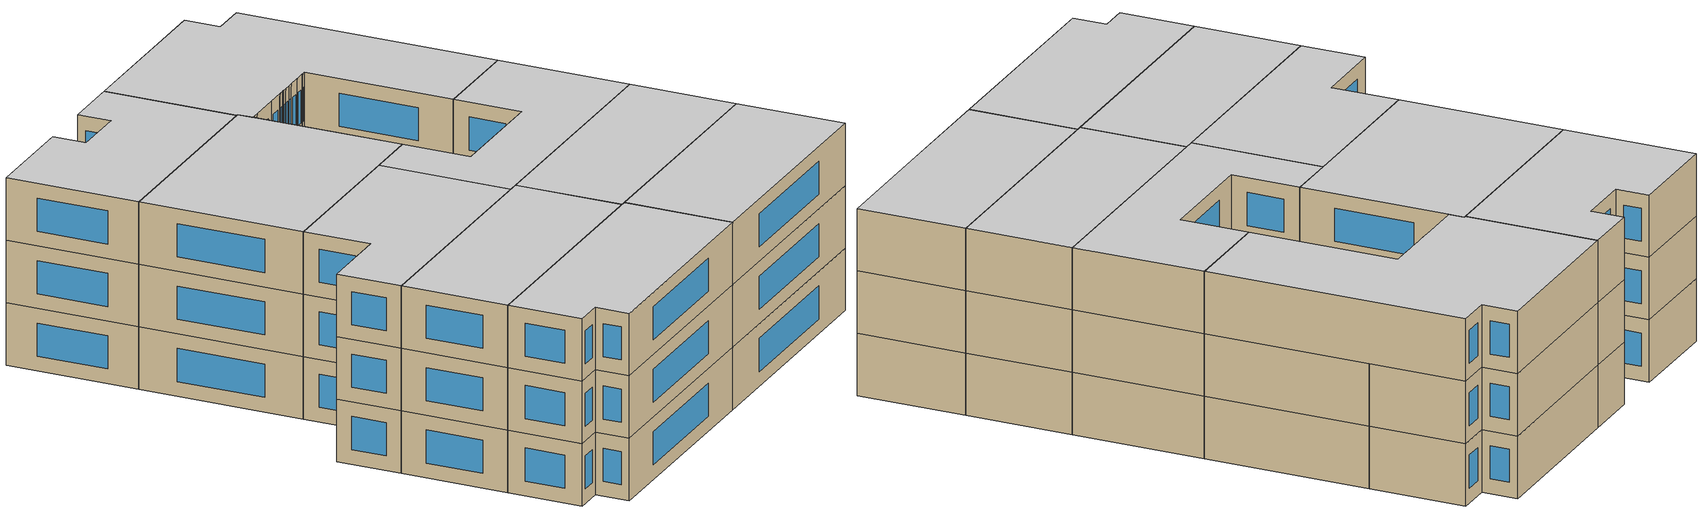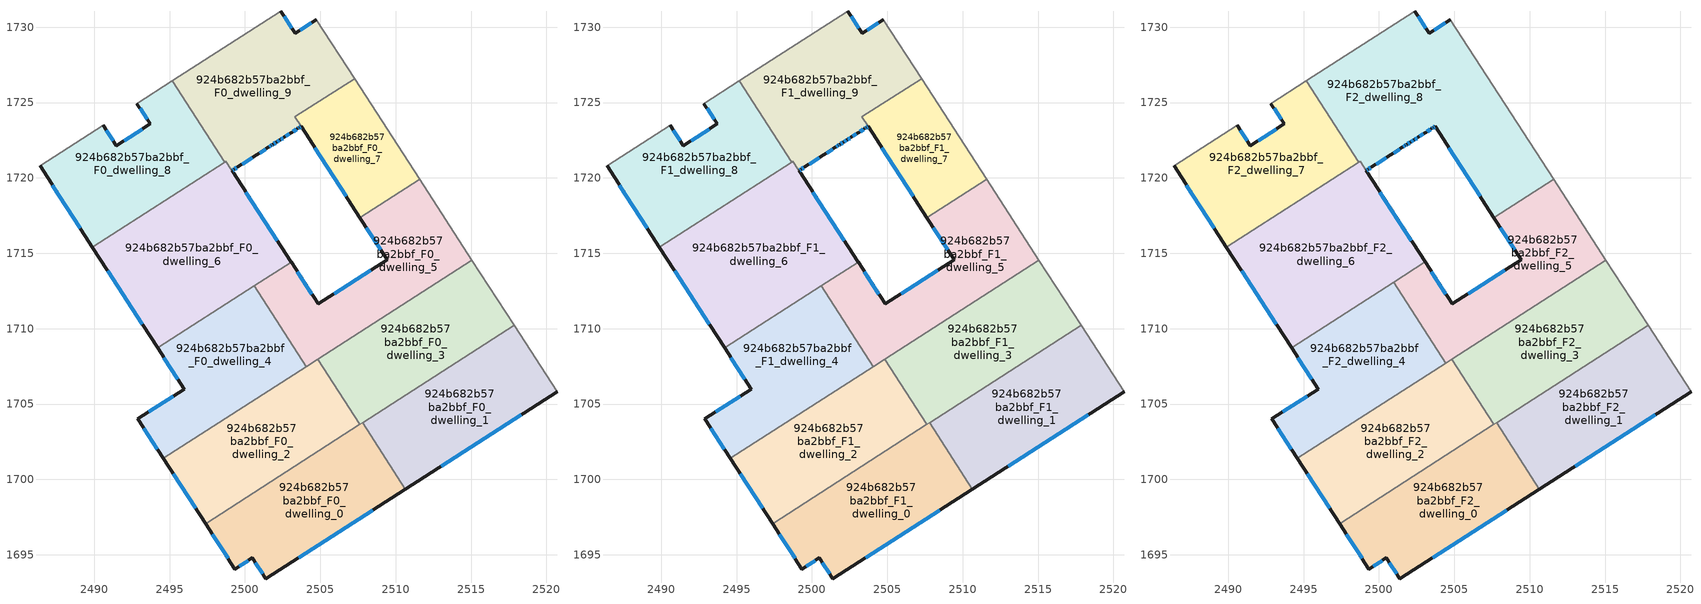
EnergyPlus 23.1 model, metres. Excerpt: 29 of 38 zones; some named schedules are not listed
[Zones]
924b682b57ba2bbf_F0_dwelling_0
 floor ground (EU_floor_Construction): 2507.82,1703.77 2510.65,1699.36 2501.38,1693.41 2500.49,1694.79 2499.34,1694.05 2497.39,1697.07 z0
 wall outside (EU_wall_Construction): 2497.39,1697.07 2499.34,1694.05 2500.49,1694.79 2501.38,1693.41 2510.65,1699.36 z0:3
 wall to 924b682b57ba2bbf_F0_dwelling_1 (EU_wall_Construction): 2510.65,1699.36 2507.82,1703.77 z0:3
 wall to 924b682b57ba2bbf_F0_dwelling_2 (EU_wall_Construction): 2507.62,1703.64 2497.39,1697.07 z0:3
 wall to 924b682b57ba2bbf_F0_dwelling_3 (EU_wall_Construction): 2507.82,1703.77 2507.62,1703.64 z0:3
 window (EU_Window_Construction): 2497.85,1696.36 2498.89,1694.76 / 2503.56,1694.81 2508.47,1697.97 / 2500.7,1694.47 2501.17,1693.74 / 2499.61,1694.23 2500.22,1694.62 z0.7:2.3
924b682b57ba2bbf_F0_dwelling_1
 floor ground (EU_floor_Construction): 2517.85,1710.22 2520.7,1705.81 2510.65,1699.36 2507.82,1703.77 z0
 wall outside (EU_wall_Construction): 2510.65,1699.36 2520.7,1705.81 z0:3
 wall adiabatic (EU_wall_Construction): 2520.7,1705.81 2517.85,1710.22 z0:3
 wall to 924b682b57ba2bbf_F0_dwelling_3 (EU_wall_Construction): 2517.85,1710.22 2507.82,1703.77 z0:3
 window (EU_Window_Construction): 2513.01,1700.88 2518.34,1704.3 z0.7:2.3
924b682b57ba2bbf_F0_dwelling_2
 floor ground (EU_floor_Construction): 2504.83,1707.98 2507.62,1703.64 2497.39,1697.07 2494.6,1701.4 z0
 wall outside (EU_wall_Construction): 2494.6,1701.4 2497.39,1697.07 z0:3
 wall to 924b682b57ba2bbf_F0_dwelling_3 (EU_wall_Construction): 2507.62,1703.64 2504.83,1707.98 z0:3
 wall to 924b682b57ba2bbf_F0_dwelling_4 (EU_wall_Construction): 2504.06,1707.48 2494.6,1701.4 z0:3
 wall to 924b682b57ba2bbf_F0_dwelling_5 (EU_wall_Construction): 2504.83,1707.98 2504.06,1707.48 z0:3
 window (EU_Window_Construction): 2495.26,1700.38 2496.74,1698.09 z0.7:2.3
924b682b57ba2bbf_F0_dwelling_3
 floor ground (EU_floor_Construction): 2515.06,1714.55 2517.85,1710.22 2507.62,1703.64 2504.83,1707.98 z0
 wall adiabatic (EU_wall_Construction): 2517.85,1710.22 2515.06,1714.55 z0:3
 wall to 924b682b57ba2bbf_F0_dwelling_5 (EU_wall_Construction): 2515.06,1714.55 2504.83,1707.98 z0:3
924b682b57ba2bbf_F0_dwelling_4
 floor ground (EU_floor_Construction): 2500.61,1712.85 2504.06,1707.48 2494.6,1701.4 2492.91,1704.02 2495.98,1705.99 2494.21,1708.73 z0
 wall outside (EU_wall_Construction): 2494.21,1708.73 2495.98,1705.99 2492.91,1704.02 2494.6,1701.4 z0:3
 wall to 924b682b57ba2bbf_F0_dwelling_5 (EU_wall_Construction): 2504.06,1707.48 2500.61,1712.85 z0:3
 wall to 924b682b57ba2bbf_F0_dwelling_6 (EU_wall_Construction): 2500.61,1712.85 2494.21,1708.73 z0:3
 window (EU_Window_Construction): 2494.62,1708.09 2495.56,1706.63 / 2493.3,1703.41 2494.2,1702.01 / 2495.25,1705.53 2493.63,1704.48 z0.7:2.3
924b682b57ba2bbf_F0_dwelling_5
 floor ground (EU_floor_Construction): 2511.6,1719.91 2515.06,1714.55 2504.06,1707.48 2500.61,1712.85 2503.07,1714.42 2504.86,1711.64 2509.43,1714.58 2507.63,1717.36 z0
 wall outside (EU_wall_Construction): 2507.63,1717.36 2509.43,1714.58 2504.86,1711.64 2503.07,1714.42 z0:3
 wall to 924b682b57ba2bbf_F0_dwelling_7 (EU_wall_Construction): 2511.6,1719.91 2507.63,1717.36 z0:3
 wall adiabatic (EU_wall_Construction): 2515.06,1714.55 2511.6,1719.91 z0:3
 wall to 924b682b57ba2bbf_F0_dwelling_6 (EU_wall_Construction): 2503.06,1714.42 2500.61,1712.85 z0:3
 window (EU_Window_Construction): 2508.36,1713.89 2505.94,1712.33 / 2508.05,1716.71 2509.01,1715.23 / 2504.44,1712.3 2503.49,1713.77 z0.7:2.3
924b682b57ba2bbf_F0_dwelling_6
 floor ground (EU_floor_Construction): 2498.74,1721.1 2503.06,1714.42 2494.21,1708.73 2489.89,1715.41 z0
 wall outside (EU_wall_Construction): 2489.89,1715.41 2494.21,1708.73 z0:3
 wall to 924b682b57ba2bbf_F0_dwelling_8 (EU_wall_Construction): 2498.66,1721.05 2489.89,1715.41 z0:3
 wall to 924b682b57ba2bbf_F0_dwelling_9 (EU_wall_Construction): 2498.74,1721.1 2498.66,1721.05 z0:3; 2503.06,1714.42,2.99 2503.06,1714.42,0 2498.74,1721.1,0 2498.74,1721.1,3
 window (EU_Window_Construction): 2490.9,1713.84 2493.19,1710.3 z0.7:2.3
924b682b57ba2bbf_F0_dwelling_7
 floor ground (EU_floor_Construction): 2507.28,1726.59 2511.6,1719.91 2507.63,1717.36 2503.32,1724.04 z0
 wall outside (EU_wall_Construction): 2503.73,1723.42 2507.63,1717.36 z0:3
 wall adiabatic (EU_wall_Construction): 2511.6,1719.91 2507.28,1726.59 z0:3
 wall to 924b682b57ba2bbf_F0_dwelling_9 (EU_wall_Construction): 2507.28,1726.59 2503.32,1724.04 2503.73,1723.42 z0:3
 window (EU_Window_Construction): 2504.64,1721.99 2506.71,1718.78 z0.7:2.3
924b682b57ba2bbf_F0_dwelling_8
 floor ground (EU_floor_Construction): 2495.2,1726.44 2498.66,1721.05 2489.89,1715.41 2486.41,1720.79 2490.6,1723.48 2491.47,1722.14 2493.71,1723.58 2492.84,1724.93 z0
 wall outside (EU_wall_Construction): 2486.41,1720.79 2489.89,1715.41 / 2492.84,1724.93 2493.71,1723.58 2491.47,1722.14 2490.6,1723.48 z0:3
 wall adiabatic (EU_wall_Construction): 2490.6,1723.48 2486.41,1720.79 / 2495.2,1726.44 2492.84,1724.93 z0:3
 wall to 924b682b57ba2bbf_F0_dwelling_9 (EU_wall_Construction): 2498.66,1721.05 2495.2,1726.44 z0:3
 window (EU_Window_Construction): 2487.23,1719.53 2489.07,1716.67 / 2491.26,1722.45 2490.8,1723.17 / 2493.19,1723.24 2492,1722.48 / 2493.05,1724.61 2493.51,1723.9 z0.7:2.3
924b682b57ba2bbf_F0_dwelling_9
 floor ground (EU_floor_Construction): 2504.75,1730.5 2507.28,1726.59 2503.32,1724.04 2503.72,1723.41 2503.6,1723.33 2503.52,1723.28 2503.09,1723.01 2503.07,1723 2502.59,1722.68 2502.34,1722.52 2502.08,1722.36 2501.87,1722.23 2501.83,1722.2 2501.76,1722.16 2501.58,1722.04 2501.56,1722.03 2501.55,1722.02 2500.79,1721.53 2499.53,1720.72 2499.28,1720.56 2499.15,1720.48 2503.06,1714.42 2498.74,1721.1 2498.66,1721.05 2495.2,1726.44 2502.38,1731.05 2503.33,1729.59 z0
 wall outside (EU_wall_Construction): 2504.75,1730.5 2503.33,1729.59 2502.38,1731.05 / 2503.06,1714.42 2499.15,1720.48 2499.28,1720.56 2499.53,1720.72 2500.79,1721.53 2501.55,1722.02 2501.56,1722.03 2501.58,1722.04 2501.76,1722.16 2501.83,1722.2 2501.87,1722.23 2502.08,1722.36 2502.34,1722.52 2502.59,1722.68 2503.07,1723 2503.09,1723.01 2503.52,1723.28 2503.6,1723.33 2503.72,1723.41 z0:3
 wall adiabatic (EU_wall_Construction): 2502.38,1731.05 2495.2,1726.44 / 2507.28,1726.59 2504.75,1730.5 z0:3
 window (EU_Window_Construction): 2503.1,1729.94 2502.6,1730.71 / 2504.41,1730.29 2503.66,1729.81 / 2503.63,1723.35 2503.69,1723.39 / 2503.54,1723.29 2503.58,1723.32 / 2503.19,1723.07 2503.42,1723.22 / 2502.7,1722.76 2502.96,1722.92 / 2502.39,1722.56 2502.53,1722.65 / 2502.14,1722.4 2502.28,1722.48 / 2501.92,1722.26 2502.03,1722.33 / 2501.78,1722.17 2501.81,1722.19 / 2501.62,1722.07 2501.72,1722.13 / 2500.97,1721.65 2501.37,1721.91 / 2499.83,1720.91 2500.5,1721.34 / 2499.34,1720.6 2499.47,1720.69 / 2499.18,1720.5 2499.25,1720.54 / 2502.14,1715.84 2500.07,1719.06 z0.7:2.3
924b682b57ba2bbf_F1_dwelling_0
 floor to 924b682b57ba2bbf_F0_dwelling_0 (EU_floor_Construction): 2507.82,1703.77 2510.65,1699.36 2501.38,1693.41 2500.49,1694.79 2499.34,1694.05 2497.39,1697.07 z3
 wall outside (EU_wall_Construction): 2497.39,1697.07 2499.34,1694.05 2500.49,1694.79 2501.38,1693.41 2510.65,1699.36 z3:6
 wall to 924b682b57ba2bbf_F1_dwelling_1 (EU_wall_Construction): 2510.65,1699.36 2507.82,1703.77 z3:6
 wall to 924b682b57ba2bbf_F1_dwelling_2 (EU_wall_Construction): 2507.62,1703.64 2497.39,1697.07 z3:6
 wall to 924b682b57ba2bbf_F1_dwelling_3 (EU_wall_Construction): 2507.82,1703.77 2507.62,1703.64 z3:6
 window (EU_Window_Construction): 2497.85,1696.36 2498.89,1694.76 / 2503.56,1694.81 2508.47,1697.97 / 2500.7,1694.47 2501.17,1693.74 / 2499.61,1694.23 2500.22,1694.62 z3.7:5.3
924b682b57ba2bbf_F1_dwelling_1
 floor to 924b682b57ba2bbf_F0_dwelling_1 (EU_floor_Construction): 2517.85,1710.22 2520.7,1705.81 2510.65,1699.36 2507.82,1703.77 z3
 wall outside (EU_wall_Construction): 2510.65,1699.36 2520.7,1705.81 z3:6
 wall adiabatic (EU_wall_Construction): 2520.7,1705.81 2517.85,1710.22 z3:6
 wall to 924b682b57ba2bbf_F1_dwelling_3 (EU_wall_Construction): 2517.85,1710.22 2507.82,1703.77 z3:6
 window (EU_Window_Construction): 2513.01,1700.88 2518.34,1704.3 z3.7:5.3
924b682b57ba2bbf_F1_dwelling_2
 floor to 924b682b57ba2bbf_F0_dwelling_2 (EU_floor_Construction): 2504.83,1707.98 2507.62,1703.64 2497.39,1697.07 2494.6,1701.4 z3
 wall outside (EU_wall_Construction): 2494.6,1701.4 2497.39,1697.07 z3:6
 wall to 924b682b57ba2bbf_F1_dwelling_3 (EU_wall_Construction): 2507.62,1703.64 2504.83,1707.98 z3:6
 wall to 924b682b57ba2bbf_F1_dwelling_4 (EU_wall_Construction): 2504.06,1707.48 2494.6,1701.4 z3:6
 wall to 924b682b57ba2bbf_F1_dwelling_5 (EU_wall_Construction): 2504.83,1707.98 2504.06,1707.48 z3:6
 window (EU_Window_Construction): 2495.26,1700.38 2496.74,1698.09 z3.7:5.3
924b682b57ba2bbf_F1_dwelling_3
 floor to 924b682b57ba2bbf_F0_dwelling_3 (EU_floor_Construction): 2515.06,1714.55 2517.85,1710.22 2507.62,1703.64 2504.83,1707.98 z3
 wall adiabatic (EU_wall_Construction): 2517.85,1710.22 2515.06,1714.55 z3:6
 wall to 924b682b57ba2bbf_F1_dwelling_5 (EU_wall_Construction): 2515.06,1714.55 2504.83,1707.98 z3:6
924b682b57ba2bbf_F1_dwelling_4
 floor to 924b682b57ba2bbf_F0_dwelling_4 (EU_floor_Construction): 2500.61,1712.85 2504.06,1707.48 2494.6,1701.4 2492.91,1704.02 2495.98,1705.99 2494.21,1708.73 z3
 wall outside (EU_wall_Construction): 2494.21,1708.73 2495.98,1705.99 2492.91,1704.02 2494.6,1701.4 z3:6
 wall to 924b682b57ba2bbf_F1_dwelling_5 (EU_wall_Construction): 2504.06,1707.48 2500.61,1712.85 z3:6
 wall to 924b682b57ba2bbf_F1_dwelling_6 (EU_wall_Construction): 2500.61,1712.85 2494.21,1708.73 z3:6
 window (EU_Window_Construction): 2494.62,1708.09 2495.56,1706.63 / 2493.3,1703.41 2494.2,1702.01 / 2495.25,1705.53 2493.63,1704.48 z3.7:5.3
924b682b57ba2bbf_F1_dwelling_5
 floor to 924b682b57ba2bbf_F0_dwelling_5 (EU_floor_Construction): 2511.6,1719.91 2515.06,1714.55 2504.06,1707.48 2500.61,1712.85 2503.07,1714.42 2504.86,1711.64 2509.43,1714.58 2507.63,1717.36 z3
 wall outside (EU_wall_Construction): 2507.63,1717.36 2509.43,1714.58 2504.86,1711.64 2503.07,1714.42 z3:6
 wall to 924b682b57ba2bbf_F1_dwelling_7 (EU_wall_Construction): 2511.6,1719.91 2507.63,1717.36 z3:6
 wall adiabatic (EU_wall_Construction): 2515.06,1714.55 2511.6,1719.91 z3:6
 wall to 924b682b57ba2bbf_F1_dwelling_6 (EU_wall_Construction): 2503.06,1714.42 2500.61,1712.85 z3:6
 window (EU_Window_Construction): 2508.36,1713.89 2505.94,1712.33 / 2508.05,1716.71 2509.01,1715.23 / 2504.44,1712.3 2503.49,1713.77 z3.7:5.3
924b682b57ba2bbf_F1_dwelling_6
 floor to 924b682b57ba2bbf_F0_dwelling_6 (EU_floor_Construction): 2498.74,1721.1 2503.06,1714.42 2494.21,1708.73 2489.89,1715.41 z3
 wall outside (EU_wall_Construction): 2489.89,1715.41 2494.21,1708.73 z3:6
 wall to 924b682b57ba2bbf_F1_dwelling_8 (EU_wall_Construction): 2498.66,1721.05 2489.89,1715.41 z3:6
 wall to 924b682b57ba2bbf_F1_dwelling_9 (EU_wall_Construction): 2498.74,1721.1 2498.66,1721.05 z3:6; 2503.06,1714.42,5.99 2503.06,1714.42,3 2498.74,1721.1,3 2498.74,1721.1,6
 window (EU_Window_Construction): 2490.9,1713.84 2493.19,1710.3 z3.7:5.3
924b682b57ba2bbf_F1_dwelling_7
 floor to 924b682b57ba2bbf_F0_dwelling_7 (EU_floor_Construction): 2507.28,1726.59 2511.6,1719.91 2507.63,1717.36 2503.32,1724.04 z3
 wall outside (EU_wall_Construction): 2503.73,1723.42 2507.63,1717.36 z3:6
 wall adiabatic (EU_wall_Construction): 2511.6,1719.91 2507.28,1726.59 z3:6
 wall to 924b682b57ba2bbf_F1_dwelling_9 (EU_wall_Construction): 2507.28,1726.59 2503.32,1724.04 2503.73,1723.42 z3:6
 window (EU_Window_Construction): 2504.64,1721.99 2506.71,1718.78 z3.7:5.3
924b682b57ba2bbf_F1_dwelling_8
 floor to 924b682b57ba2bbf_F0_dwelling_8 (EU_floor_Construction): 2495.2,1726.44 2498.66,1721.05 2489.89,1715.41 2486.41,1720.79 2490.6,1723.48 2491.47,1722.14 2493.71,1723.58 2492.84,1724.93 z3
 wall outside (EU_wall_Construction): 2486.41,1720.79 2489.89,1715.41 / 2492.84,1724.93 2493.71,1723.58 2491.47,1722.14 2490.6,1723.48 z3:6
 wall adiabatic (EU_wall_Construction): 2490.6,1723.48 2486.41,1720.79 / 2495.2,1726.44 2492.84,1724.93 z3:6
 wall to 924b682b57ba2bbf_F1_dwelling_9 (EU_wall_Construction): 2498.66,1721.05 2495.2,1726.44 z3:6
 window (EU_Window_Construction): 2487.23,1719.53 2489.07,1716.67 / 2491.26,1722.45 2490.8,1723.17 / 2493.19,1723.24 2492,1722.48 / 2493.05,1724.61 2493.51,1723.9 z3.7:5.3
924b682b57ba2bbf_F1_dwelling_9
 floor to 924b682b57ba2bbf_F0_dwelling_9 (EU_floor_Construction): 2504.75,1730.5 2507.28,1726.59 2503.32,1724.04 2503.72,1723.41 2503.6,1723.33 2503.52,1723.28 2503.09,1723.01 2503.07,1723 2502.59,1722.68 2502.34,1722.52 2502.08,1722.36 2501.87,1722.23 2501.83,1722.2 2501.76,1722.16 2501.58,1722.04 2501.56,1722.03 2501.55,1722.02 2500.79,1721.53 2499.53,1720.72 2499.28,1720.56 2499.15,1720.48 2503.06,1714.42 2498.74,1721.1 2498.66,1721.05 2495.2,1726.44 2502.38,1731.05 2503.33,1729.59 z3
 wall outside (EU_wall_Construction): 2504.75,1730.5 2503.33,1729.59 2502.38,1731.05 / 2503.06,1714.42 2499.15,1720.48 2499.28,1720.56 2499.53,1720.72 2500.79,1721.53 2501.55,1722.02 2501.56,1722.03 2501.58,1722.04 2501.76,1722.16 2501.83,1722.2 2501.87,1722.23 2502.08,1722.36 2502.34,1722.52 2502.59,1722.68 2503.07,1723 2503.09,1723.01 2503.52,1723.28 2503.6,1723.33 2503.72,1723.41 z3:6
 wall adiabatic (EU_wall_Construction): 2502.38,1731.05 2495.2,1726.44 / 2507.28,1726.59 2504.75,1730.5 z3:6
 window (EU_Window_Construction): 2503.1,1729.94 2502.6,1730.71 / 2504.41,1730.29 2503.66,1729.81 / 2503.63,1723.35 2503.69,1723.39 / 2503.54,1723.29 2503.58,1723.32 / 2503.19,1723.07 2503.42,1723.22 / 2502.7,1722.76 2502.96,1722.92 / 2502.39,1722.56 2502.53,1722.65 / 2502.14,1722.4 2502.28,1722.48 / 2501.92,1722.26 2502.03,1722.33 / 2501.78,1722.17 2501.81,1722.19 / 2501.62,1722.07 2501.72,1722.13 / 2500.97,1721.65 2501.37,1721.91 / 2499.83,1720.91 2500.5,1721.34 / 2499.34,1720.6 2499.47,1720.69 / 2499.18,1720.5 2499.25,1720.54 / 2502.14,1715.84 2500.07,1719.06 z3.7:5.3
 roof outside (EU_roof_Construction): 2501.11,1717.44 2499.15,1720.48 2498.74,1721.1 z6
924b682b57ba2bbf_F2_dwelling_0
 floor to 924b682b57ba2bbf_F1_dwelling_0 (EU_floor_Construction): 2507.82,1703.77 2510.65,1699.36 2501.38,1693.41 2500.49,1694.79 2499.34,1694.05 2497.39,1697.07 z6
 wall outside (EU_wall_Construction): 2497.39,1697.07 2499.34,1694.05 2500.49,1694.79 2501.38,1693.41 2510.65,1699.36 z6:9
 wall to 924b682b57ba2bbf_F2_dwelling_1 (EU_wall_Construction): 2510.65,1699.36 2507.82,1703.77 z6:9
 wall to 924b682b57ba2bbf_F2_dwelling_2 (EU_wall_Construction): 2507.62,1703.64 2497.39,1697.07 z6:9
 wall to 924b682b57ba2bbf_F2_dwelling_3 (EU_wall_Construction): 2507.82,1703.77 2507.62,1703.64 z6:9
 window (EU_Window_Construction): 2497.85,1696.36 2498.89,1694.76 / 2503.56,1694.81 2508.47,1697.97 / 2500.7,1694.47 2501.17,1693.74 / 2499.61,1694.23 2500.22,1694.62 z6.7:8.3
 ceiling to 924b682b57ba2bbf_F3_dwelling_0 (EU_floor_Construction): 2510.65,1699.36 2507.82,1703.77 2497.39,1697.07 2499.34,1694.05 2500.49,1694.79 2501.38,1693.41 z9
924b682b57ba2bbf_F2_dwelling_1
 floor to 924b682b57ba2bbf_F1_dwelling_1 (EU_floor_Construction): 2517.85,1710.22 2520.7,1705.81 2510.65,1699.36 2507.82,1703.77 z6
 wall outside (EU_wall_Construction): 2510.65,1699.36 2520.7,1705.81 z6:9
 wall adiabatic (EU_wall_Construction): 2520.7,1705.81 2517.85,1710.22 z6:9
 wall to 924b682b57ba2bbf_F2_dwelling_3 (EU_wall_Construction): 2517.85,1710.22 2507.82,1703.77 z6:9
 window (EU_Window_Construction): 2513.01,1700.88 2518.34,1704.3 z6.7:8.3
 ceiling to 924b682b57ba2bbf_F3_dwelling_1 (EU_floor_Construction): 2520.7,1705.81 2517.85,1710.22 2507.82,1703.77 2510.65,1699.36 z9
924b682b57ba2bbf_F2_dwelling_2
 floor to 924b682b57ba2bbf_F1_dwelling_2 (EU_floor_Construction): 2504.83,1707.98 2507.62,1703.64 2497.39,1697.07 2494.6,1701.4 z6
 wall outside (EU_wall_Construction): 2494.6,1701.4 2497.39,1697.07 z6:9
 wall to 924b682b57ba2bbf_F2_dwelling_3 (EU_wall_Construction): 2507.62,1703.64 2504.83,1707.98 z6:9
 wall to 924b682b57ba2bbf_F2_dwelling_4 (EU_wall_Construction): 2504.42,1707.71 2494.6,1701.4 z6:9
 wall to 924b682b57ba2bbf_F2_dwelling_5 (EU_wall_Construction): 2504.83,1707.98 2504.42,1707.71 z6:9
 window (EU_Window_Construction): 2495.26,1700.38 2496.74,1698.09 z6.7:8.3
 ceiling to 924b682b57ba2bbf_F3_dwelling_2 (EU_floor_Construction): 2507.62,1703.64 2504.83,1707.98 2494.6,1701.4 2497.39,1697.07 z9
924b682b57ba2bbf_F2_dwelling_3
 floor to 924b682b57ba2bbf_F1_dwelling_3 (EU_floor_Construction): 2515.06,1714.55 2517.85,1710.22 2507.62,1703.64 2504.83,1707.98 z6
 wall adiabatic (EU_wall_Construction): 2517.85,1710.22 2515.06,1714.55 z6:9
 wall to 924b682b57ba2bbf_F2_dwelling_5 (EU_wall_Construction): 2515.06,1714.55 2504.83,1707.98 z6:9
 ceiling to 924b682b57ba2bbf_F3_dwelling_3 (EU_floor_Construction): 2517.85,1710.22 2515.06,1714.55 2504.83,1707.98 2507.62,1703.64 z9
924b682b57ba2bbf_F2_dwelling_4
 floor to 924b682b57ba2bbf_F1_dwelling_4 (EU_floor_Construction): 2500.61,1712.85 2504.06,1707.48 2494.6,1701.4 2492.91,1704.02 2495.98,1705.99 2494.21,1708.73 z6
 floor to 924b682b57ba2bbf_F1_dwelling_5 (EU_floor_Construction): 2500.97,1713.08 2504.42,1707.71 2504.06,1707.48 2500.61,1712.85 z6
 wall outside (EU_wall_Construction): 2494.21,1708.73 2495.98,1705.99 2492.91,1704.02 2494.6,1701.4 z6:9
 wall to 924b682b57ba2bbf_F2_dwelling_5 (EU_wall_Construction): 2504.42,1707.71 2500.97,1713.08 z6:9
 wall to 924b682b57ba2bbf_F2_dwelling_6 (EU_wall_Construction): 2500.97,1713.08 2494.21,1708.73 z6:9
 window (EU_Window_Construction): 2494.62,1708.09 2495.56,1706.63 / 2493.3,1703.41 2494.2,1702.01 / 2495.25,1705.53 2493.63,1704.48 z6.7:8.3
 ceiling to 924b682b57ba2bbf_F3_dwelling_4 (EU_floor_Construction): 2504.42,1707.71 2500.97,1713.08 2494.21,1708.73 2495.98,1705.99 2492.91,1704.02 2494.6,1701.4 z9
924b682b57ba2bbf_F2_dwelling_5
 floor to 924b682b57ba2bbf_F1_dwelling_5 (EU_floor_Construction): 2511.6,1719.91 2515.06,1714.55 2504.42,1707.71 2500.97,1713.08 2503.07,1714.42 2504.86,1711.64 2509.43,1714.58 2507.63,1717.36 z6
 wall outside (EU_wall_Construction): 2507.63,1717.36 2509.43,1714.58 2504.86,1711.64 2503.07,1714.42 z6:9
 wall to 924b682b57ba2bbf_F2_dwelling_8 (EU_wall_Construction): 2511.6,1719.91 2507.63,1717.36 z6:9
 wall adiabatic (EU_wall_Construction): 2515.06,1714.55 2511.6,1719.91 z6:9
 wall to 924b682b57ba2bbf_F2_dwelling_6 (EU_wall_Construction): 2503.07,1714.42 2500.97,1713.08 z6:9
 window (EU_Window_Construction): 2504.44,1712.3 2503.49,1713.77 / 2508.36,1713.89 2505.94,1712.33 / 2508.05,1716.71 2509.01,1715.23 z6.7:8.3
 ceiling to 924b682b57ba2bbf_F3_dwelling_5 (EU_floor_Construction): 2515.06,1714.55 2511.6,1719.91 2507.63,1717.36 2509.43,1714.58 2504.86,1711.64 2503.07,1714.42 2500.97,1713.08 2504.42,1707.71 z9
924b682b57ba2bbf_F2_dwelling_6
 floor to 924b682b57ba2bbf_F1_dwelling_6 (EU_floor_Construction): 2498.74,1721.1 2503.06,1714.42 2494.21,1708.73 2489.89,1715.41 z6
 floor to 924b682b57ba2bbf_F1_dwelling_9 (EU_floor_Construction): 2501.11,1717.44 2503.06,1714.42 2498.74,1721.1 z6
 wall outside (EU_wall_Construction): 2489.89,1715.41 2494.21,1708.73 / 2503.07,1714.42 2499.15,1720.48 z6:9
 wall to 924b682b57ba2bbf_F2_dwelling_7 (EU_wall_Construction): 2498.66,1721.05 2489.89,1715.41 z6:9
 wall to 924b682b57ba2bbf_F2_dwelling_8 (EU_wall_Construction): 2499.15,1720.48 2498.75,1721.1 / 2498.74,1721.1 2498.66,1721.05 z6:9
 window (EU_Window_Construction): 2490.9,1713.84 2493.19,1710.3 / 2502.15,1715.85 2500.07,1719.06 z6.7:8.3
 ceiling to 924b682b57ba2bbf_F3_dwelling_6 (EU_floor_Construction): 2503.07,1714.42 2498.74,1721.1 2489.89,1715.41 2494.21,1708.73 z9
924b682b57ba2bbf_F2_dwelling_7
 floor to 924b682b57ba2bbf_F1_dwelling_8 (EU_floor_Construction): 2495.2,1726.44 2498.66,1721.05 2489.89,1715.41 2486.41,1720.79 2490.6,1723.48 2491.47,1722.14 2493.71,1723.58 2492.84,1724.93 z6
 wall outside (EU_wall_Construction): 2486.41,1720.79 2489.89,1715.41 / 2492.84,1724.93 2493.71,1723.58 2491.47,1722.14 2490.6,1723.48 z6:9
 wall adiabatic (EU_wall_Construction): 2490.6,1723.48 2486.41,1720.79 / 2495.2,1726.44 2492.84,1724.93 z6:9
 wall to 924b682b57ba2bbf_F2_dwelling_8 (EU_wall_Construction): 2498.66,1721.05 2495.2,1726.44 z6:9
 window (EU_Window_Construction): 2487.23,1719.53 2489.07,1716.67 / 2491.26,1722.45 2490.8,1723.17 / 2493.19,1723.24 2492,1722.48 / 2493.05,1724.61 2493.51,1723.9 z6.7:8.3
 ceiling to 924b682b57ba2bbf_F3_dwelling_7 (EU_floor_Construction): 2498.66,1721.05 2495.2,1726.44 2492.84,1724.93 2493.71,1723.58 2491.47,1722.14 2490.6,1723.48 2486.41,1720.79 2489.89,1715.41 z9
924b682b57ba2bbf_F2_dwelling_8
 floor outside (EU_floor_Construction): 2503.72,1723.41 2503.32,1724.04 2507.63,1717.36 z6
 floor to 924b682b57ba2bbf_F1_dwelling_7 (EU_floor_Construction): 2507.28,1726.59 2511.6,1719.91 2507.63,1717.36 2503.32,1724.04 z6
 floor to 924b682b57ba2bbf_F1_dwelling_9 (EU_floor_Construction): 2504.75,1730.5 2507.28,1726.59 2503.32,1724.04 2503.72,1723.41 2503.6,1723.33 2503.52,1723.28 2503.09,1723.01 2503.07,1723 2502.59,1722.68 2502.34,1722.52 2502.08,1722.36 2501.87,1722.23 2501.83,1722.2 2501.76,1722.16 2501.58,1722.04 2501.56,1722.03 2501.55,1722.02 2500.79,1721.53 2499.53,1720.72 2499.28,1720.56 2499.15,1720.48 2498.75,1721.1 2498.66,1721.05 2495.2,1726.44 2502.38,1731.05 2503.33,1729.59 z6
 wall outside (EU_wall_Construction): 2499.15,1720.48 2499.28,1720.56 2499.53,1720.72 2500.79,1721.53 2501.55,1722.02 2501.56,1722.03 2501.58,1722.04 2501.76,1722.16 2501.83,1722.2 2501.87,1722.23 2502.08,1722.36 2502.34,1722.52 2502.59,1722.68 2503.07,1723 2503.09,1723.01 2503.52,1723.28 2503.6,1723.33 2503.72,1723.41 2507.63,1717.36 / 2504.75,1730.5 2503.33,1729.59 2502.38,1731.05 z6:9
 wall adiabatic (EU_wall_Construction): 2502.38,1731.05 2495.2,1726.44 / 2511.6,1719.91 2504.75,1730.5 z6:9
 window (EU_Window_Construction): 2499.34,1720.6 2499.47,1720.69 / 2499.18,1720.5 2499.25,1720.54 / 2503.1,1729.94 2502.6,1730.71 / 2504.41,1730.29 2503.66,1729.81 / 2504.64,1721.99 2506.71,1718.78 / 2503.63,1723.35 2503.69,1723.39 / 2503.54,1723.29 2503.58,1723.32 / 2503.19,1723.07 2503.42,1723.22 / 2502.7,1722.76 2502.96,1722.92 / 2502.39,1722.56 2502.53,1722.65 / 2502.14,1722.4 2502.28,1722.48 / 2501.92,1722.26 2502.03,1722.33 / 2501.78,1722.17 2501.81,1722.19 / 2501.62,1722.07 2501.72,1722.13 / 2500.97,1721.65 2501.37,1721.91 / 2499.83,1720.91 2500.5,1721.34 z6.7:8.3
 ceiling to 924b682b57ba2bbf_F3_dwelling_8 (EU_floor_Construction): 2511.6,1719.91 2504.75,1730.5 2503.33,1729.59 2502.38,1731.05 2495.2,1726.44 2498.66,1721.05 2498.75,1721.1 2499.15,1720.48 2499.28,1720.56 2499.53,1720.72 2500.79,1721.53 2501.55,1722.02 2501.56,1722.03 2501.58,1722.04 2501.76,1722.16 2501.83,1722.2 2501.87,1722.23 2502.08,1722.36 2502.34,1722.52 2502.59,1722.68 2503.07,1723 2503.09,1723.01 2503.52,1723.28 2503.6,1723.33 2503.72,1723.41 2507.63,1717.36 z9
[Building]
EU S2 Campaign: North Axis=0; Terrain=City; Solar Distribution=FullExterior
[Site:Location]
Budapest.Ferenc.Liszt.Intl.AP: Latitude=47.437; Longitude=19.256; Time Zone=1; Elevation=185
[SizingPeriod:WeatherFileDays]
AnnualSizingPeriod: Begin Month=1; Begin Day of Month=1; End Month=12; End Day of Month=31; Day of Week for Start Day=Monday; Use Weather File Daylight Saving Period=No; Use Weather File Rain and Snow Indicators=No
[MATERIAL]
EU_InternalMass_Material: Roughness=MediumRough; Thickness=0.1; Conductivity=1; Density=1800; Specific Heat=900; Thermal Absorptance=0.9; Solar Absorptance=0.7; Visible Absorptance=0.7
[MATERIAL:NOMASS] Roughness=MediumRough; Thermal Absorptance=0.9; Solar Absorptance=0.7; Visible Absorptance=0.7
Name | Thermal Resistance
EU_wall_NoMass | 0.832559
EU_roof_NoMass | 1.39638
EU_floor_NoMass | 0.872794
[WINDOWMATERIAL:SIMPLEGLAZINGSYSTEM]
EU_Window_SimpleGlazing: UFactor=2.79869; Solar Heat Gain Coefficient=0.75; Visible Transmittance=0.75
[CONSTRUCTION]
EU_wall_Construction: EU_wall_NoMass
EU_roof_Construction: EU_roof_NoMass
EU_floor_Construction: EU_floor_NoMass
EU_Window_Construction: EU_Window_SimpleGlazing
EU_InternalMass_Construction: EU_InternalMass_Material
[ZONE] Type=1; Multiplier=1; Ceiling Height=autocalculate; Floor Area=autocalculate; Part of Total Floor Area=Yes
Name | Volume
924b682b57ba2bbf_F0_dwelling_0; 924b682b57ba2bbf_F1_dwelling_0; 924b682b57ba2bbf_F2_dwelling_0 | 187.911
924b682b57ba2bbf_F0_dwelling_1; 924b682b57ba2bbf_F1_dwelling_1; 924b682b57ba2bbf_F2_dwelling_1; 924b682b57ba2bbf_F2_dwelling_7; 924b682b57ba2bbf_F0_dwelling_8; 924b682b57ba2bbf_F1_dwelling_8 | 187.892
924b682b57ba2bbf_F0_dwelling_2; 924b682b57ba2bbf_F1_dwelling_2; 924b682b57ba2bbf_F2_dwelling_2 | 187.893
924b682b57ba2bbf_F0_dwelling_3; 924b682b57ba2bbf_F1_dwelling_3; 924b682b57ba2bbf_F2_dwelling_3 | 187.913
924b682b57ba2bbf_F0_dwelling_4; 924b682b57ba2bbf_F1_dwelling_4 | 179.748
924b682b57ba2bbf_F2_dwelling_4 | 187.9
924b682b57ba2bbf_F0_dwelling_5; 924b682b57ba2bbf_F1_dwelling_5 | 196.078
924b682b57ba2bbf_F2_dwelling_5 | 187.908
924b682b57ba2bbf_F0_dwelling_6; 924b682b57ba2bbf_F1_dwelling_6 | 251.145
924b682b57ba2bbf_F2_dwelling_6 | 251.219
924b682b57ba2bbf_F0_dwelling_7; 924b682b57ba2bbf_F1_dwelling_7 | 112.363
924b682b57ba2bbf_F2_dwelling_8 | 312.446
924b682b57ba2bbf_F0_dwelling_9; 924b682b57ba2bbf_F1_dwelling_9 | 200.101
[INTERNALMASS] Construction=EU_InternalMass_Construction
Name | Zone or ZoneList | Surface Area
924b682b57ba2bbf_F0_dwelling_0_EU_InternalMass | 924b682b57ba2bbf_F0_dwelling_0 | 62.6371
924b682b57ba2bbf_F0_dwelling_1_EU_InternalMass | 924b682b57ba2bbf_F0_dwelling_1 | 62.6306
924b682b57ba2bbf_F0_dwelling_2_EU_InternalMass | 924b682b57ba2bbf_F0_dwelling_2 | 62.631
924b682b57ba2bbf_F0_dwelling_3_EU_InternalMass | 924b682b57ba2bbf_F0_dwelling_3 | 62.6376
924b682b57ba2bbf_F0_dwelling_4_EU_InternalMass | 924b682b57ba2bbf_F0_dwelling_4 | 59.916
924b682b57ba2bbf_F0_dwelling_5_EU_InternalMass | 924b682b57ba2bbf_F0_dwelling_5 | 65.3593
924b682b57ba2bbf_F0_dwelling_6_EU_InternalMass | 924b682b57ba2bbf_F0_dwelling_6 | 83.7208
924b682b57ba2bbf_F0_dwelling_7_EU_InternalMass | 924b682b57ba2bbf_F0_dwelling_7 | 37.4721
924b682b57ba2bbf_F0_dwelling_8_EU_InternalMass | 924b682b57ba2bbf_F0_dwelling_8 | 62.6309
924b682b57ba2bbf_F0_dwelling_9_EU_InternalMass | 924b682b57ba2bbf_F0_dwelling_9 | 66.7198
924b682b57ba2bbf_F1_dwelling_0_EU_InternalMass | 924b682b57ba2bbf_F1_dwelling_0 | 62.6371
924b682b57ba2bbf_F1_dwelling_1_EU_InternalMass | 924b682b57ba2bbf_F1_dwelling_1 | 62.6306
924b682b57ba2bbf_F1_dwelling_2_EU_InternalMass | 924b682b57ba2bbf_F1_dwelling_2 | 62.631
924b682b57ba2bbf_F1_dwelling_3_EU_InternalMass | 924b682b57ba2bbf_F1_dwelling_3 | 62.6376
924b682b57ba2bbf_F1_dwelling_4_EU_InternalMass | 924b682b57ba2bbf_F1_dwelling_4 | 59.916
924b682b57ba2bbf_F1_dwelling_5_EU_InternalMass | 924b682b57ba2bbf_F1_dwelling_5 | 65.3593
924b682b57ba2bbf_F1_dwelling_6_EU_InternalMass | 924b682b57ba2bbf_F1_dwelling_6 | 83.7208
924b682b57ba2bbf_F1_dwelling_7_EU_InternalMass | 924b682b57ba2bbf_F1_dwelling_7 | 37.4721
924b682b57ba2bbf_F1_dwelling_8_EU_InternalMass | 924b682b57ba2bbf_F1_dwelling_8 | 62.6309
924b682b57ba2bbf_F1_dwelling_9_EU_InternalMass | 924b682b57ba2bbf_F1_dwelling_9 | 66.7198
924b682b57ba2bbf_F2_dwelling_0_EU_InternalMass | 924b682b57ba2bbf_F2_dwelling_0 | 62.6371
924b682b57ba2bbf_F2_dwelling_1_EU_InternalMass | 924b682b57ba2bbf_F2_dwelling_1 | 62.6306
924b682b57ba2bbf_F2_dwelling_2_EU_InternalMass | 924b682b57ba2bbf_F2_dwelling_2 | 62.631
924b682b57ba2bbf_F2_dwelling_3_EU_InternalMass | 924b682b57ba2bbf_F2_dwelling_3 | 62.6376
924b682b57ba2bbf_F2_dwelling_4_EU_InternalMass | 924b682b57ba2bbf_F2_dwelling_4 | 62.6336
924b682b57ba2bbf_F2_dwelling_5_EU_InternalMass | 924b682b57ba2bbf_F2_dwelling_5 | 62.6359
924b682b57ba2bbf_F2_dwelling_6_EU_InternalMass | 924b682b57ba2bbf_F2_dwelling_6 | 83.7625
924b682b57ba2bbf_F2_dwelling_7_EU_InternalMass | 924b682b57ba2bbf_F2_dwelling_7 | 62.6309
924b682b57ba2bbf_F2_dwelling_8_EU_InternalMass | 924b682b57ba2bbf_F2_dwelling_8 | 104.149
[OTHEREQUIPMENT] Fuel Type=Electricity; Design Level Calculation Method=Watts/Area; Power per Zone Floor Area=1; Fraction Latent=0; Fraction Radiant=0; Fraction Lost=0; Carbon Dioxide Generation Rate=0; EndUse Subcategory=EU_Step8_InternalGains
Name | Zone or ZoneList or Space or SpaceList | Schedule
EU_Step8_InternalGain_924b682b57ba2bbf_F0_dwelling_0_f000 | 924b682b57ba2bbf_F0_dwelling_0 | EU_Step8_GainSchedule_924b682b57ba2bbf_F0_dwelling_0_f000
EU_Step8_InternalGain_924b682b57ba2bbf_F0_dwelling_1_f000 | 924b682b57ba2bbf_F0_dwelling_1 | EU_Step8_GainSchedule_924b682b57ba2bbf_F0_dwelling_1_f000
EU_Step8_InternalGain_924b682b57ba2bbf_F0_dwelling_2_f000 | 924b682b57ba2bbf_F0_dwelling_2 | EU_Step8_GainSchedule_924b682b57ba2bbf_F0_dwelling_2_f000
EU_Step8_InternalGain_924b682b57ba2bbf_F0_dwelling_3_f000 | 924b682b57ba2bbf_F0_dwelling_3 | EU_Step8_GainSchedule_924b682b57ba2bbf_F0_dwelling_3_f000
EU_Step8_InternalGain_924b682b57ba2bbf_F0_dwelling_4_f000 | 924b682b57ba2bbf_F0_dwelling_4 | EU_Step8_GainSchedule_924b682b57ba2bbf_F0_dwelling_4_f000
EU_Step8_InternalGain_924b682b57ba2bbf_F0_dwelling_5_f000 | 924b682b57ba2bbf_F0_dwelling_5 | EU_Step8_GainSchedule_924b682b57ba2bbf_F0_dwelling_5_f000
EU_Step8_InternalGain_924b682b57ba2bbf_F0_dwelling_6_f000 | 924b682b57ba2bbf_F0_dwelling_6 | EU_Step8_GainSchedule_924b682b57ba2bbf_F0_dwelling_6_f000
EU_Step8_InternalGain_924b682b57ba2bbf_F0_dwelling_7_f000 | 924b682b57ba2bbf_F0_dwelling_7 | EU_Step8_GainSchedule_924b682b57ba2bbf_F0_dwelling_7_f000
EU_Step8_InternalGain_924b682b57ba2bbf_F0_dwelling_8_f000 | 924b682b57ba2bbf_F0_dwelling_8 | EU_Step8_GainSchedule_924b682b57ba2bbf_F0_dwelling_8_f000
EU_Step8_InternalGain_924b682b57ba2bbf_F0_dwelling_9_f000 | 924b682b57ba2bbf_F0_dwelling_9 | EU_Step8_GainSchedule_924b682b57ba2bbf_F0_dwelling_9_f000
EU_Step8_InternalGain_924b682b57ba2bbf_F1_dwelling_0_f000 | 924b682b57ba2bbf_F1_dwelling_0 | EU_Step8_GainSchedule_924b682b57ba2bbf_F1_dwelling_0_f000
EU_Step8_InternalGain_924b682b57ba2bbf_F1_dwelling_1_f000 | 924b682b57ba2bbf_F1_dwelling_1 | EU_Step8_GainSchedule_924b682b57ba2bbf_F1_dwelling_1_f000
EU_Step8_InternalGain_924b682b57ba2bbf_F1_dwelling_2_f000 | 924b682b57ba2bbf_F1_dwelling_2 | EU_Step8_GainSchedule_924b682b57ba2bbf_F1_dwelling_2_f000
EU_Step8_InternalGain_924b682b57ba2bbf_F1_dwelling_3_f000 | 924b682b57ba2bbf_F1_dwelling_3 | EU_Step8_GainSchedule_924b682b57ba2bbf_F1_dwelling_3_f000
EU_Step8_InternalGain_924b682b57ba2bbf_F1_dwelling_4_f000 | 924b682b57ba2bbf_F1_dwelling_4 | EU_Step8_GainSchedule_924b682b57ba2bbf_F1_dwelling_4_f000
EU_Step8_InternalGain_924b682b57ba2bbf_F1_dwelling_5_f000 | 924b682b57ba2bbf_F1_dwelling_5 | EU_Step8_GainSchedule_924b682b57ba2bbf_F1_dwelling_5_f000
EU_Step8_InternalGain_924b682b57ba2bbf_F1_dwelling_6_f000 | 924b682b57ba2bbf_F1_dwelling_6 | EU_Step8_GainSchedule_924b682b57ba2bbf_F1_dwelling_6_f000
EU_Step8_InternalGain_924b682b57ba2bbf_F1_dwelling_7_f000 | 924b682b57ba2bbf_F1_dwelling_7 | EU_Step8_GainSchedule_924b682b57ba2bbf_F1_dwelling_7_f000
EU_Step8_InternalGain_924b682b57ba2bbf_F1_dwelling_8_f000 | 924b682b57ba2bbf_F1_dwelling_8 | EU_Step8_GainSchedule_924b682b57ba2bbf_F1_dwelling_8_f000
EU_Step8_InternalGain_924b682b57ba2bbf_F1_dwelling_9_f000 | 924b682b57ba2bbf_F1_dwelling_9 | EU_Step8_GainSchedule_924b682b57ba2bbf_F1_dwelling_9_f000
EU_Step8_InternalGain_924b682b57ba2bbf_F2_dwelling_0_f000 | 924b682b57ba2bbf_F2_dwelling_0 | EU_Step8_GainSchedule_924b682b57ba2bbf_F2_dwelling_0_f000
EU_Step8_InternalGain_924b682b57ba2bbf_F2_dwelling_1_f000 | 924b682b57ba2bbf_F2_dwelling_1 | EU_Step8_GainSchedule_924b682b57ba2bbf_F2_dwelling_1_f000
EU_Step8_InternalGain_924b682b57ba2bbf_F2_dwelling_2_f000 | 924b682b57ba2bbf_F2_dwelling_2 | EU_Step8_GainSchedule_924b682b57ba2bbf_F2_dwelling_2_f000
EU_Step8_InternalGain_924b682b57ba2bbf_F2_dwelling_3_f000 | 924b682b57ba2bbf_F2_dwelling_3 | EU_Step8_GainSchedule_924b682b57ba2bbf_F2_dwelling_3_f000
EU_Step8_InternalGain_924b682b57ba2bbf_F2_dwelling_4_f000 | 924b682b57ba2bbf_F2_dwelling_4 | EU_Step8_GainSchedule_924b682b57ba2bbf_F2_dwelling_4_f000
EU_Step8_InternalGain_924b682b57ba2bbf_F2_dwelling_5_f000 | 924b682b57ba2bbf_F2_dwelling_5 | EU_Step8_GainSchedule_924b682b57ba2bbf_F2_dwelling_5_f000
EU_Step8_InternalGain_924b682b57ba2bbf_F2_dwelling_6_f000 | 924b682b57ba2bbf_F2_dwelling_6 | EU_Step8_GainSchedule_924b682b57ba2bbf_F2_dwelling_6_f000
EU_Step8_InternalGain_924b682b57ba2bbf_F2_dwelling_7_f000 | 924b682b57ba2bbf_F2_dwelling_7 | EU_Step8_GainSchedule_924b682b57ba2bbf_F2_dwelling_7_f000
EU_Step8_InternalGain_924b682b57ba2bbf_F2_dwelling_8_f000 | 924b682b57ba2bbf_F2_dwelling_8 | EU_Step8_GainSchedule_924b682b57ba2bbf_F2_dwelling_8_f000
[ZONEVENTILATION:DESIGNFLOWRATE] Schedule=EU_AlwaysOn; Design Flow Rate Calculation Method=AirChanges/Hour; Air Changes per Hour=0.475469; Ventilation Type=Natural; Fan Pressure Rise=0; Fan Total Efficiency=1; Constant Term Coefficient=1; Temperature Term Coefficient=0; Velocity Term Coefficient=0; Velocity Squared Term Coefficient=0; Minimum Indoor Temperature=-100; Maximum Indoor Temperature=100; Delta Temperature=-100; Minimum Outdoor Temperature=-100; Maximum Outdoor Temperature=100; Maximum Wind Speed=40
Name | Zone or ZoneList or Space or SpaceList
EU_ConstantAir_924b682b57ba2bbf_F0_dwelling_0 | 924b682b57ba2bbf_F0_dwelling_0
EU_ConstantAir_924b682b57ba2bbf_F0_dwelling_1 | 924b682b57ba2bbf_F0_dwelling_1
EU_ConstantAir_924b682b57ba2bbf_F0_dwelling_2 | 924b682b57ba2bbf_F0_dwelling_2
EU_ConstantAir_924b682b57ba2bbf_F0_dwelling_3 | 924b682b57ba2bbf_F0_dwelling_3
EU_ConstantAir_924b682b57ba2bbf_F0_dwelling_4 | 924b682b57ba2bbf_F0_dwelling_4
EU_ConstantAir_924b682b57ba2bbf_F0_dwelling_5 | 924b682b57ba2bbf_F0_dwelling_5
EU_ConstantAir_924b682b57ba2bbf_F0_dwelling_6 | 924b682b57ba2bbf_F0_dwelling_6
EU_ConstantAir_924b682b57ba2bbf_F0_dwelling_7 | 924b682b57ba2bbf_F0_dwelling_7
EU_ConstantAir_924b682b57ba2bbf_F0_dwelling_8 | 924b682b57ba2bbf_F0_dwelling_8
EU_ConstantAir_924b682b57ba2bbf_F0_dwelling_9 | 924b682b57ba2bbf_F0_dwelling_9
EU_ConstantAir_924b682b57ba2bbf_F1_dwelling_0 | 924b682b57ba2bbf_F1_dwelling_0
EU_ConstantAir_924b682b57ba2bbf_F1_dwelling_1 | 924b682b57ba2bbf_F1_dwelling_1
EU_ConstantAir_924b682b57ba2bbf_F1_dwelling_2 | 924b682b57ba2bbf_F1_dwelling_2
EU_ConstantAir_924b682b57ba2bbf_F1_dwelling_3 | 924b682b57ba2bbf_F1_dwelling_3
EU_ConstantAir_924b682b57ba2bbf_F1_dwelling_4 | 924b682b57ba2bbf_F1_dwelling_4
EU_ConstantAir_924b682b57ba2bbf_F1_dwelling_5 | 924b682b57ba2bbf_F1_dwelling_5
EU_ConstantAir_924b682b57ba2bbf_F1_dwelling_6 | 924b682b57ba2bbf_F1_dwelling_6
EU_ConstantAir_924b682b57ba2bbf_F1_dwelling_7 | 924b682b57ba2bbf_F1_dwelling_7
EU_ConstantAir_924b682b57ba2bbf_F1_dwelling_8 | 924b682b57ba2bbf_F1_dwelling_8
EU_ConstantAir_924b682b57ba2bbf_F1_dwelling_9 | 924b682b57ba2bbf_F1_dwelling_9
EU_ConstantAir_924b682b57ba2bbf_F2_dwelling_0 | 924b682b57ba2bbf_F2_dwelling_0
EU_ConstantAir_924b682b57ba2bbf_F2_dwelling_1 | 924b682b57ba2bbf_F2_dwelling_1
EU_ConstantAir_924b682b57ba2bbf_F2_dwelling_2 | 924b682b57ba2bbf_F2_dwelling_2
EU_ConstantAir_924b682b57ba2bbf_F2_dwelling_3 | 924b682b57ba2bbf_F2_dwelling_3
EU_ConstantAir_924b682b57ba2bbf_F2_dwelling_4 | 924b682b57ba2bbf_F2_dwelling_4
EU_ConstantAir_924b682b57ba2bbf_F2_dwelling_5 | 924b682b57ba2bbf_F2_dwelling_5
EU_ConstantAir_924b682b57ba2bbf_F2_dwelling_6 | 924b682b57ba2bbf_F2_dwelling_6
EU_ConstantAir_924b682b57ba2bbf_F2_dwelling_7 | 924b682b57ba2bbf_F2_dwelling_7
EU_ConstantAir_924b682b57ba2bbf_F2_dwelling_8 | 924b682b57ba2bbf_F2_dwelling_8
[HVACTEMPLATE:ZONE:IDEALLOADSAIRSYSTEM] System Availability Schedule=EU_AlwaysOn; Maximum Heating Supply Air Temperature=50; Minimum Cooling Supply Air Temperature=13; Maximum Heating Supply Air Humidity Ratio=0.0156; Minimum Cooling Supply Air Humidity Ratio=0.0077; Heating Limit=NoLimit; Cooling Limit=NoLimit; Heating Availability Schedule=EU_AlwaysOn; Cooling Availability Schedule=EU_CoolingOff; Dehumidification Control Type=ConstantSensibleHeatRatio; Cooling Sensible Heat Ratio=0.7; Dehumidification Setpoint=60; Humidification Control Type=None; Humidification Setpoint=30; Outdoor Air Method=None; Outdoor Air Flow Rate per Person=0.00944; Outdoor Air Flow Rate per Zone Floor Area=0; Outdoor Air Flow Rate per Zone=0; Demand Controlled Ventilation Type=None; Outdoor Air Economizer Type=NoEconomizer; Heat Recovery Type=None; Sensible Heat Recovery Effectiveness=0.7; Latent Heat Recovery Effectiveness=0.65
Name | Template Thermostat
924b682b57ba2bbf_F0_dwelling_0 | EU_HeatOnly_924b682b57ba2bbf_F0_dwelling_0
924b682b57ba2bbf_F0_dwelling_1 | EU_HeatOnly_924b682b57ba2bbf_F0_dwelling_1
924b682b57ba2bbf_F0_dwelling_2 | EU_HeatOnly_924b682b57ba2bbf_F0_dwelling_2
924b682b57ba2bbf_F0_dwelling_3 | EU_HeatOnly_924b682b57ba2bbf_F0_dwelling_3
924b682b57ba2bbf_F0_dwelling_4 | EU_HeatOnly_924b682b57ba2bbf_F0_dwelling_4
924b682b57ba2bbf_F0_dwelling_5 | EU_HeatOnly_924b682b57ba2bbf_F0_dwelling_5
924b682b57ba2bbf_F0_dwelling_6 | EU_HeatOnly_924b682b57ba2bbf_F0_dwelling_6
924b682b57ba2bbf_F0_dwelling_7 | EU_HeatOnly_924b682b57ba2bbf_F0_dwelling_7
924b682b57ba2bbf_F0_dwelling_8 | EU_HeatOnly_924b682b57ba2bbf_F0_dwelling_8
924b682b57ba2bbf_F0_dwelling_9 | EU_HeatOnly_924b682b57ba2bbf_F0_dwelling_9
924b682b57ba2bbf_F1_dwelling_0 | EU_HeatOnly_924b682b57ba2bbf_F1_dwelling_0
924b682b57ba2bbf_F1_dwelling_1 | EU_HeatOnly_924b682b57ba2bbf_F1_dwelling_1
924b682b57ba2bbf_F1_dwelling_2 | EU_HeatOnly_924b682b57ba2bbf_F1_dwelling_2
924b682b57ba2bbf_F1_dwelling_3 | EU_HeatOnly_924b682b57ba2bbf_F1_dwelling_3
924b682b57ba2bbf_F1_dwelling_4 | EU_HeatOnly_924b682b57ba2bbf_F1_dwelling_4
924b682b57ba2bbf_F1_dwelling_5 | EU_HeatOnly_924b682b57ba2bbf_F1_dwelling_5
924b682b57ba2bbf_F1_dwelling_6 | EU_HeatOnly_924b682b57ba2bbf_F1_dwelling_6
924b682b57ba2bbf_F1_dwelling_7 | EU_HeatOnly_924b682b57ba2bbf_F1_dwelling_7
924b682b57ba2bbf_F1_dwelling_8 | EU_HeatOnly_924b682b57ba2bbf_F1_dwelling_8
924b682b57ba2bbf_F1_dwelling_9 | EU_HeatOnly_924b682b57ba2bbf_F1_dwelling_9
924b682b57ba2bbf_F2_dwelling_0 | EU_HeatOnly_924b682b57ba2bbf_F2_dwelling_0
924b682b57ba2bbf_F2_dwelling_1 | EU_HeatOnly_924b682b57ba2bbf_F2_dwelling_1
924b682b57ba2bbf_F2_dwelling_2 | EU_HeatOnly_924b682b57ba2bbf_F2_dwelling_2
924b682b57ba2bbf_F2_dwelling_3 | EU_HeatOnly_924b682b57ba2bbf_F2_dwelling_3
924b682b57ba2bbf_F2_dwelling_4 | EU_HeatOnly_924b682b57ba2bbf_F2_dwelling_4
924b682b57ba2bbf_F2_dwelling_5 | EU_HeatOnly_924b682b57ba2bbf_F2_dwelling_5
924b682b57ba2bbf_F2_dwelling_6 | EU_HeatOnly_924b682b57ba2bbf_F2_dwelling_6
924b682b57ba2bbf_F2_dwelling_7 | EU_HeatOnly_924b682b57ba2bbf_F2_dwelling_7
924b682b57ba2bbf_F2_dwelling_8 | EU_HeatOnly_924b682b57ba2bbf_F2_dwelling_8
[SIZING:ZONE] Zone Cooling Design Supply Air Temperature Input Method=SupplyAirTemperature; Zone Cooling Design Supply Air Temperature=13; Zone Heating Design Supply Air Temperature Input Method=SupplyAirTemperature; Zone Heating Design Supply Air Temperature=50; Zone Cooling Design Supply Air Humidity Ratio=0.008; Zone Heating Design Supply Air Humidity Ratio=0.008; Cooling Design Air Flow Method=DesignDay; Cooling Design Air Flow Rate=0; Cooling Minimum Air Flow per Zone Floor Area=0.000762; Cooling Minimum Air Flow=0; Cooling Minimum Air Flow Fraction=0.2; Heating Design Air Flow Method=DesignDay; Heating Design Air Flow Rate=0; Heating Maximum Air Flow per Zone Floor Area=0.002032; Heating Maximum Air Flow=0.141576; Heating Maximum Air Flow Fraction=0.3; Account for Dedicated Outdoor Air System=No; Dedicated Outdoor Air System Control Strategy=NeutralSupplyAir; Dedicated Outdoor Air Low Setpoint Temperature for Design=autosize; Dedicated Outdoor Air High Setpoint Temperature for Design=autosize; Zone Load Sizing Method=Sensible Load Only No Latent Load; Zone Latent Cooling Design Supply Air Humidity Ratio Input Method=HumidityRatioDifference; Zone Cooling Design Supply Air Humidity Ratio Difference=0.005; Zone Latent Heating Design Supply Air Humidity Ratio Input Method=HumidityRatioDifference; Zone Humidification Design Supply Air Humidity Ratio Difference=0.005
924b682b57ba2bbf_F0_dwelling_0; 924b682b57ba2bbf_F0_dwelling_1; 924b682b57ba2bbf_F0_dwelling_2; 924b682b57ba2bbf_F0_dwelling_3; 924b682b57ba2bbf_F0_dwelling_4; 924b682b57ba2bbf_F0_dwelling_5; 924b682b57ba2bbf_F0_dwelling_6; 924b682b57ba2bbf_F0_dwelling_7; 924b682b57ba2bbf_F0_dwelling_8; 924b682b57ba2bbf_F0_dwelling_9; 924b682b57ba2bbf_F1_dwelling_0; 924b682b57ba2bbf_F1_dwelling_1; 924b682b57ba2bbf_F1_dwelling_2; 924b682b57ba2bbf_F1_dwelling_3; 924b682b57ba2bbf_F1_dwelling_4; 924b682b57ba2bbf_F1_dwelling_5; 924b682b57ba2bbf_F1_dwelling_6; 924b682b57ba2bbf_F1_dwelling_7; 924b682b57ba2bbf_F1_dwelling_8; 924b682b57ba2bbf_F1_dwelling_9; 924b682b57ba2bbf_F2_dwelling_0; 924b682b57ba2bbf_F2_dwelling_1; 924b682b57ba2bbf_F2_dwelling_2; 924b682b57ba2bbf_F2_dwelling_3; 924b682b57ba2bbf_F2_dwelling_4; 924b682b57ba2bbf_F2_dwelling_5; 924b682b57ba2bbf_F2_dwelling_6; 924b682b57ba2bbf_F2_dwelling_7; 924b682b57ba2bbf_F2_dwelling_8
[SCHEDULE:FILE] Column Number=1; Rows to Skip at Top=0; Number of Hours of Data=8760; Column Separator=Comma; Interpolate to Timestep=No; Minutes per Item=60; Adjust Schedule for Daylight Savings=Yes
Name | File
EU_Step8_GainSchedule_924b682b57ba2bbf_F0_dwelling_0_f000 | ../../schedules/924b682b57ba2bbf/924b682b57ba2bbf_F0_dwelling_0_f000_gain.csv
EU_Step8_GainSchedule_924b682b57ba2bbf_F0_dwelling_1_f000 | ../../schedules/924b682b57ba2bbf/924b682b57ba2bbf_F0_dwelling_1_f000_gain.csv
EU_Step8_GainSchedule_924b682b57ba2bbf_F0_dwelling_2_f000 | ../../schedules/924b682b57ba2bbf/924b682b57ba2bbf_F0_dwelling_2_f000_gain.csv
EU_Step8_GainSchedule_924b682b57ba2bbf_F0_dwelling_3_f000 | ../../schedules/924b682b57ba2bbf/924b682b57ba2bbf_F0_dwelling_3_f000_gain.csv
EU_Step8_GainSchedule_924b682b57ba2bbf_F0_dwelling_4_f000 | ../../schedules/924b682b57ba2bbf/924b682b57ba2bbf_F0_dwelling_4_f000_gain.csv
EU_Step8_GainSchedule_924b682b57ba2bbf_F0_dwelling_5_f000 | ../../schedules/924b682b57ba2bbf/924b682b57ba2bbf_F0_dwelling_5_f000_gain.csv
EU_Step8_GainSchedule_924b682b57ba2bbf_F0_dwelling_6_f000 | ../../schedules/924b682b57ba2bbf/924b682b57ba2bbf_F0_dwelling_6_f000_gain.csv
EU_Step8_GainSchedule_924b682b57ba2bbf_F0_dwelling_7_f000 | ../../schedules/924b682b57ba2bbf/924b682b57ba2bbf_F0_dwelling_7_f000_gain.csv
EU_Step8_GainSchedule_924b682b57ba2bbf_F0_dwelling_8_f000 | ../../schedules/924b682b57ba2bbf/924b682b57ba2bbf_F0_dwelling_8_f000_gain.csv
EU_Step8_GainSchedule_924b682b57ba2bbf_F0_dwelling_9_f000 | ../../schedules/924b682b57ba2bbf/924b682b57ba2bbf_F0_dwelling_9_f000_gain.csv
EU_Step8_GainSchedule_924b682b57ba2bbf_F1_dwelling_0_f000 | ../../schedules/924b682b57ba2bbf/924b682b57ba2bbf_F1_dwelling_0_f000_gain.csv
EU_Step8_GainSchedule_924b682b57ba2bbf_F1_dwelling_1_f000 | ../../schedules/924b682b57ba2bbf/924b682b57ba2bbf_F1_dwelling_1_f000_gain.csv
EU_Step8_GainSchedule_924b682b57ba2bbf_F1_dwelling_2_f000 | ../../schedules/924b682b57ba2bbf/924b682b57ba2bbf_F1_dwelling_2_f000_gain.csv
EU_Step8_GainSchedule_924b682b57ba2bbf_F1_dwelling_3_f000 | ../../schedules/924b682b57ba2bbf/924b682b57ba2bbf_F1_dwelling_3_f000_gain.csv
EU_Step8_GainSchedule_924b682b57ba2bbf_F1_dwelling_4_f000 | ../../schedules/924b682b57ba2bbf/924b682b57ba2bbf_F1_dwelling_4_f000_gain.csv
EU_Step8_GainSchedule_924b682b57ba2bbf_F1_dwelling_5_f000 | ../../schedules/924b682b57ba2bbf/924b682b57ba2bbf_F1_dwelling_5_f000_gain.csv
EU_Step8_GainSchedule_924b682b57ba2bbf_F1_dwelling_6_f000 | ../../schedules/924b682b57ba2bbf/924b682b57ba2bbf_F1_dwelling_6_f000_gain.csv
EU_Step8_GainSchedule_924b682b57ba2bbf_F1_dwelling_7_f000 | ../../schedules/924b682b57ba2bbf/924b682b57ba2bbf_F1_dwelling_7_f000_gain.csv
EU_Step8_GainSchedule_924b682b57ba2bbf_F1_dwelling_8_f000 | ../../schedules/924b682b57ba2bbf/924b682b57ba2bbf_F1_dwelling_8_f000_gain.csv
EU_Step8_GainSchedule_924b682b57ba2bbf_F1_dwelling_9_f000 | ../../schedules/924b682b57ba2bbf/924b682b57ba2bbf_F1_dwelling_9_f000_gain.csv
EU_Step8_GainSchedule_924b682b57ba2bbf_F2_dwelling_0_f000 | ../../schedules/924b682b57ba2bbf/924b682b57ba2bbf_F2_dwelling_0_f000_gain.csv
EU_Step8_GainSchedule_924b682b57ba2bbf_F2_dwelling_1_f000 | ../../schedules/924b682b57ba2bbf/924b682b57ba2bbf_F2_dwelling_1_f000_gain.csv
EU_Step8_GainSchedule_924b682b57ba2bbf_F2_dwelling_2_f000 | ../../schedules/924b682b57ba2bbf/924b682b57ba2bbf_F2_dwelling_2_f000_gain.csv
EU_Step8_GainSchedule_924b682b57ba2bbf_F2_dwelling_3_f000 | ../../schedules/924b682b57ba2bbf/924b682b57ba2bbf_F2_dwelling_3_f000_gain.csv
EU_Step8_GainSchedule_924b682b57ba2bbf_F2_dwelling_4_f000 | ../../schedules/924b682b57ba2bbf/924b682b57ba2bbf_F2_dwelling_4_f000_gain.csv
EU_Step8_GainSchedule_924b682b57ba2bbf_F2_dwelling_5_f000 | ../../schedules/924b682b57ba2bbf/924b682b57ba2bbf_F2_dwelling_5_f000_gain.csv
EU_Step8_GainSchedule_924b682b57ba2bbf_F2_dwelling_6_f000 | ../../schedules/924b682b57ba2bbf/924b682b57ba2bbf_F2_dwelling_6_f000_gain.csv
